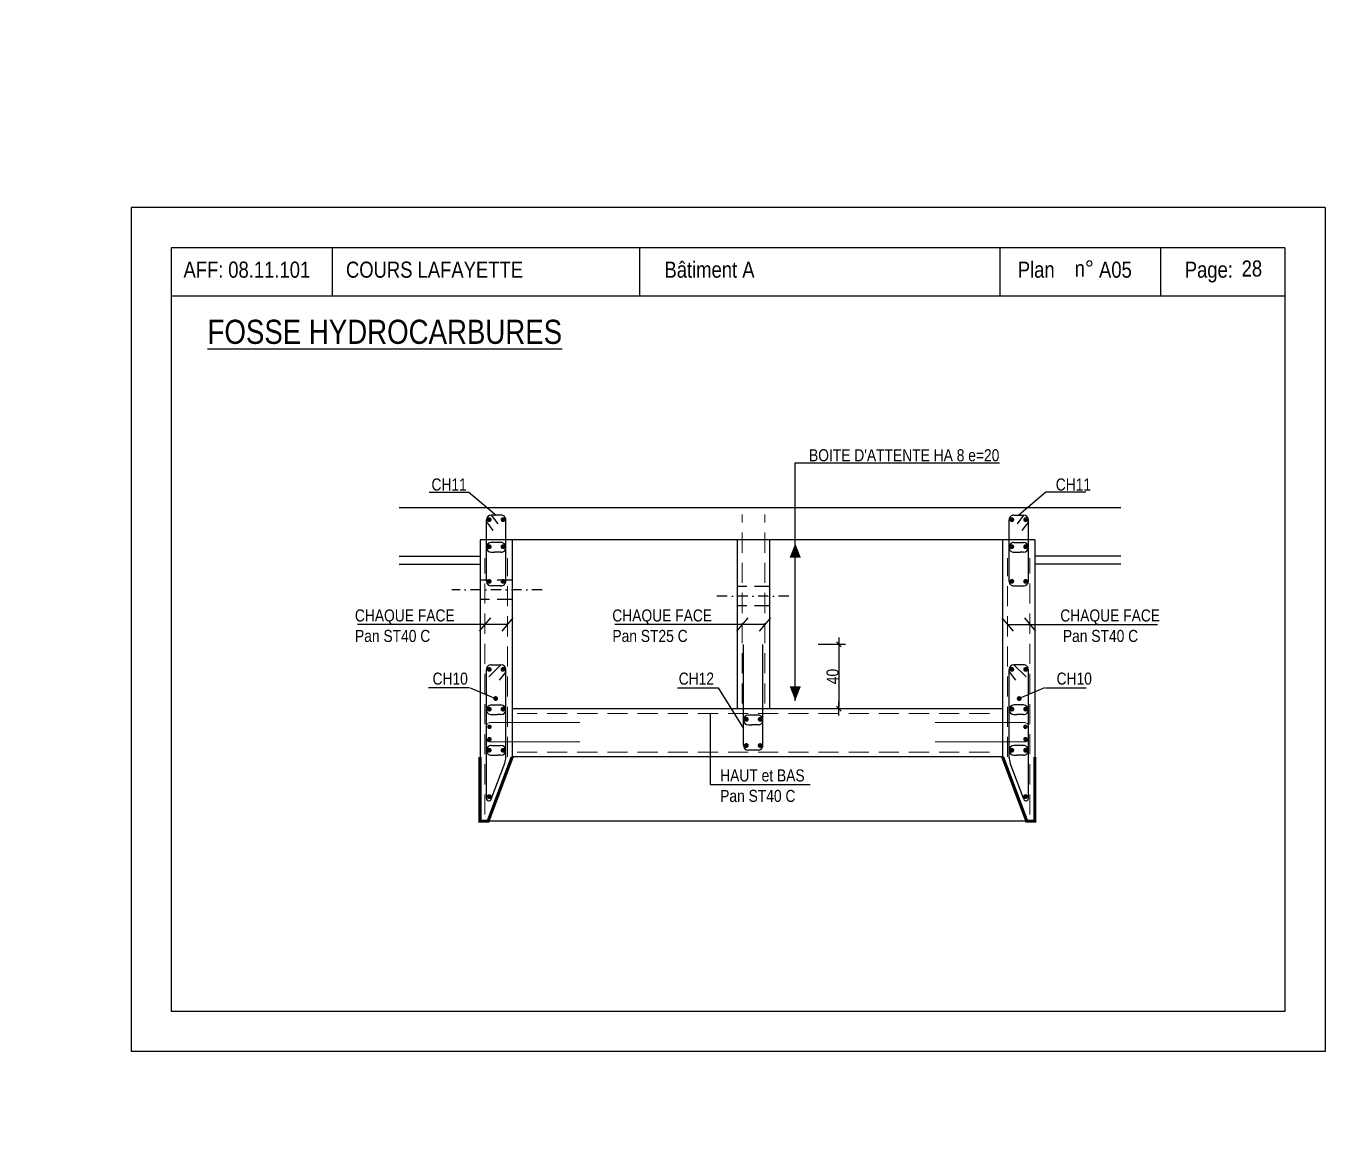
# Model space of a CAD drawing. Header units: metres. Extents: x -9927 to 45032, y -190416 to 12166.
# Drawn here: x -195 to 1421, y -17232 to -15857 of the extents above; entities that cross this region are included whole.
import ezdxf
from ezdxf.enums import TextEntityAlignment as Align

# ---------------------------------------------------------------- set-up
doc = ezdxf.new("R2010")
doc.units = ezdxf.units.M
doc.header["$PDMODE"] = 65
for name, pattern in [('AXES', [50.8, 31.75, -6.35, 6.35, -6.35]), ('CACHE2', [0.1875, 0.125, -0.0625]), ('TIRETPT2', [12.7, 6.35, -3.175, 0, -3.175])]:
    doc.linetypes.add(name, pattern=pattern)
for name, color, linetype in [('01_cote_gen', 4, 'Continuous'), ('01_fenetres', 171, 'Continuous'), ('01_linteaux', 3, 'Continuous'), ('01_murs_coup', 5, 'Continuous'), ('01_poch_murs', 251, 'Continuous'), ('01_sem', 42, 'Continuous'), ('01_texte', 230, 'Continuous'), ('01_tram_axes', 10, 'AXES'), ('AA_COTES', 2, 'Continuous')]:
    doc.layers.add(name, color=color, linetype=linetype)
doc.styles.add('STYLE2', font='ARIALN.TTF')
doc.dimstyles.new('JB25', dxfattribs={"dimscale": 0.1, "dimtxt": 150, "dimasz": 17, "dimexe": 0.1, "dimexo": 0.1, "dimgap": 0.09, "dimtad": 1, "dimdec": 1, "dimlfac": 0.5, "dimdsep": 46, "dimtxsty": 'STYLE2', "dimblk1": 'BOND_G', "dimblk2": 'BOND_D', "dimsah": 1, "dimcen": 1.5, "dimdle": 0.01, "dimse1": 1, "dimse2": 1, "dimclrd": 4, "dimclre": 2, "dimclrt": 5, "dimadec": 0, "dimazin": 0, "dimtfac": 2.333333, "dimtdec": 1, "dimtix": 1, "dimtmove": 2, "dimatfit": 3, "dimldrblk": 'BOND_G', "dimfxl": 1, "dimtolj": 1, "dimtzin": 0, "dimarcsym": 0})

# ---------------------------------------------------------------- blocks, each defined once
blk = doc.blocks.new('BOND_G')
at = {"layer": 'AA_COTES', "color": 0}
for p, q in [((0, -5), (0, 15)), ((5, 0), (-5, 0)), ((1.77, 1.77), (-1.77, -1.77))]:
    blk.add_line(p, q, dxfattribs=at)
blk = doc.blocks.new('BOND_D')
at = {"layer": 'AA_COTES', "color": 0}
for p, q in [((5, 0), (-5, 0)), ((-1.77, -1.77), (1.77, 1.77)), ((0, 5), (0, -15))]:
    blk.add_line(p, q, dxfattribs=at)
blk = doc.blocks.new('*D106')
at = {"layer": '01_cote_gen', "color": 4, "linetype": 'Continuous', "lineweight": -2, "transparency": 16777216}
blk.add_line((816.1, -16628.5), (816.1, -16705.1), dxfattribs=at)
at = {"layer": 'DEFPOINTS', "color": 0, "linetype": 'Continuous', "lineweight": 0, "transparency": 16777216}
for p in [(763.7, -16626.8), (788.9, -16706.8), (816.1, -16706.8)]:
    blk.add_point(p, dxfattribs=at)
at = {"layer": '01_cote_gen', "color": 4, "linetype": 'Continuous', "lineweight": -2, "transparency": 16777216, "xscale": 1.7, "yscale": 1.7, "zscale": 1.7}
for name, p, rotation in [('BOND_G', (816.1, -16626.8), 90), ('BOND_D', (816.1, -16706.8), 270)]:
    blk.add_blockref(name, p, dxfattribs=dict(at, rotation=rotation))
at = {"layer": '01_cote_gen', "color": 5, "linetype": 'Continuous', "lineweight": 0, "transparency": 16777216, "insert": (808.5, -16666.8), "char_height": 15, "attachment_point": 5, "rotation": 90, "style": 'STYLE2'}
blk.add_mtext('\\A1;40', dxfattribs=at)
blk = doc.blocks.new('*D1681')
at = {"layer": '01_poch_murs', "color": 4, "lineweight": -2, "transparency": 16777216}
blk.add_line((-184.6, 82.3), (-158, 82.3), dxfattribs=at)
at = {"layer": 'DEFPOINTS', "color": 0, "lineweight": 0, "transparency": 16777216}
for p in [(-156.3, 82.3), (-186.3, 0), (-156.3, -170313.1)]:
    blk.add_point(p, dxfattribs=at)
at = {"layer": '01_poch_murs', "color": 4, "lineweight": -2, "transparency": 16777216, "xscale": 1.7, "yscale": 1.7, "zscale": 1.7, "rotation": 180}
blk.add_blockref('BOND_G', (-186.3, 82.3), dxfattribs=at)
at = {"layer": '01_poch_murs', "color": 4, "lineweight": -2, "transparency": 16777216, "xscale": 1.7, "yscale": 1.7, "zscale": 1.7}
blk.add_blockref('BOND_D', (-156.3, 82.3), dxfattribs=at)
at = {"layer": '01_poch_murs', "color": 5, "transparency": 16777216, "insert": (-171.3, 90), "char_height": 15, "attachment_point": 5, "style": 'STYLE2'}
blk.add_mtext('\\A1;15', dxfattribs=at)

msp = doc.modelspace()

# ---------------------------------------------------------------- linework, layer by layer
at = {"layer": '01_cote_gen', "color": 2, "linetype": 'CACHE2', "ltscale": 150}
for p, q in [((409.95, -16546.85), (369.95, -16546.85)), ((729.95, -16554.85), (689.95, -16554.85)), ((409.95, -16570.85), (369.95, -16570.85)), ((729.95, -16578.85), (689.95, -16578.85))]:
    msp.add_line(p, q, dxfattribs=at)
at = {"layer": '01_fenetres', "ltscale": 30}
for p, q in [((-14.13, -16133.43), (-14.13, -17083.43)), ((1370.87, -16133.43), (-14.13, -16133.43)), ((185.87, -16133.43), (185.87, -16193.43)), ((568.37, -16133.43), (568.37, -16193.43)), ((1016.74, -16193.43), (1016.74, -16133.43)), ((1216.74, -16193.43), (1216.74, -16133.43)), ((1370.87, -16133.43), (1370.87, -17083.43)), ((1370.87, -16193.43), (-14.13, -16193.43)), ((1370.87, -17083.43), (-14.13, -17083.43))]:
    msp.add_line(p, q, dxfattribs=at)
at = {"layer": '01_linteaux'}
msp.add_line((1049.95, -16846.82), (379.95, -16846.82), dxfattribs=at)
at = {"layer": '01_linteaux', "const_width": 4}
for points in [[(409.95, -16766.82), (379.95, -16846.82), (369.95, -16846.82), (369.95, -16766.85)], [(1019.95, -16766.82), (1049.95, -16846.82), (1059.95, -16846.82), (1059.95, -16766.85)], [(1019.95, -16766.82), (1049.95, -16846.82), (1059.95, -16846.82), (1059.95, -16766.85)]]:
    msp.add_lwpolyline(points, dxfattribs=at)
at = {"layer": '01_murs_coup'}
for p, q in [((1166.92, -16456.85), (269.32, -16456.85)), ((369.95, -16496.85), (369.95, -16766.85)), ((1059.95, -16496.85), (369.95, -16496.85)), ((409.95, -16496.85), (409.95, -16766.85)), ((689.95, -16496.85), (689.95, -16706.85)), ((729.95, -16496.85), (729.95, -16706.85)), ((1019.95, -16496.85), (1019.95, -16766.85)), ((1019.95, -16496.85), (1019.95, -16766.85)), ((1059.95, -16496.85), (1059.95, -16766.85)), ((1059.95, -16496.85), (1059.95, -16766.85)), ((269.32, -16516.85), (369.95, -16516.85)), ((269.32, -16526.85), (369.95, -16526.85)), ((1166.92, -16516.85), (1059.95, -16516.85)), ((1166.92, -16526.85), (1059.95, -16526.85)), ((1019.95, -16706.85), (409.95, -16706.85)), ((1019.96, -16766.85), (409.94, -16766.85)), ((379.95, -16846.82), (369.95, -16846.82)), ((1049.95, -16846.82), (1059.95, -16846.82))]:
    msp.add_line(p, q, dxfattribs=at)
at = {"layer": '01_sem', "color": 2, "linetype": 'CACHE2', "lineweight": 0, "ltscale": 200}
for p, q in [((696.06, -16700.29), (696.06, -16465.13)), ((724.06, -16700.29), (724.06, -16465.13)), ((375.95, -16838.48), (375.95, -16519.69)), ((403.95, -16766.82), (403.95, -16519.69)), ((1025.95, -16766.82), (1025.95, -16519.69)), ((1053.95, -16838.48), (1053.95, -16519.69)), ((415.95, -16712.82), (1013.64, -16712.82)), ((415.95, -16760.82), (1013.64, -16760.82))]:
    msp.add_line(p, q, dxfattribs=at)
at = {"layer": '01_sem', "color": 2, "lineweight": 0, "ltscale": 7}
for p, q in [((378.19, -16730.05), (378.19, -16742.05)), ((382.19, -16724.05), (494.01, -16724.05)), ((1047.71, -16724.05), (935.89, -16724.05)), ((1051.71, -16730.05), (1051.71, -16742.05)), ((382.19, -16748.05), (494.01, -16748.05)), ((1047.71, -16748.05), (935.89, -16748.05))]:
    msp.add_line(p, q, dxfattribs=at)
for centre, start, end in [((382.54, -16728.61), 94.34037, 198.27949), ((1047.36, -16728.61), 341.72051, 85.65963), ((382.54, -16743.49), 161.72051, 265.65963), ((1047.36, -16743.49), 274.34037, 18.27949)]:
    msp.add_arc(centre, 4.58, start, end, dxfattribs=at)
at = {"layer": '01_texte', "ltscale": 30}
for p, q in [((-64.13, -16083.43), (-64.13, -17133.43)), ((1420.87, -16083.43), (-64.13, -16083.43)), ((1420.87, -16083.43), (1420.87, -17133.43)), ((377.95, -16548.11), (377.95, -16471.93)), ((377.95, -16474.48), (385.95, -16485.21)), ((395.95, -16465.93), (383.95, -16465.93)), ((383.95, -16465.93), (391.95, -16476.66)), ((401.95, -16548.11), (401.95, -16471.93)), ((1027.95, -16548.11), (1027.95, -16471.93)), ((1033.95, -16465.93), (1045.95, -16465.93)), ((1045.95, -16465.93), (1037.95, -16476.66)), ((1051.95, -16474.48), (1043.95, -16485.21)), ((1051.95, -16548.11), (1051.95, -16471.93)), ((395.95, -16500.1), (383.95, -16500.1)), ((1033.95, -16500.1), (1045.95, -16500.1)), ((383.95, -16512.1), (388.14, -16512.1)), ((395.95, -16512.1), (387.77, -16512.1)), ((1033.95, -16512.1), (1042.14, -16512.1)), ((1045.95, -16512.1), (1041.77, -16512.1)), ((395.95, -16554.11), (383.95, -16554.11)), ((1033.95, -16554.11), (1045.95, -16554.11)), ((697.73, -16752.32), (697.73, -16626.85)), ((721.73, -16752.32), (721.73, -16626.85)), ((395.95, -16652.25), (380.75, -16667.07)), ((383.95, -16652.25), (395.95, -16652.25)), ((1045.95, -16652.25), (1033.95, -16652.25)), ((1033.95, -16652.25), (1049.15, -16667.07)), ((377.95, -16818.52), (377.95, -16658.25)), ((401.95, -16660.8), (393.95, -16671.53)), ((401.95, -16767.44), (401.95, -16658.25)), ((1027.95, -16767.44), (1027.95, -16658.25)), ((1027.95, -16660.8), (1035.95, -16671.53)), ((1051.95, -16818.52), (1051.95, -16658.25)), ((383.95, -16702.19), (395.95, -16702.19)), ((1045.95, -16702.19), (1033.95, -16702.19)), ((383.95, -16714.19), (392.14, -16714.19)), ((395.95, -16714.19), (391.77, -16714.19)), ((715.73, -16714.91), (703.73, -16714.91)), ((1033.95, -16714.19), (1038.14, -16714.19)), ((1045.95, -16714.19), (1037.77, -16714.19)), ((703.73, -16726.91), (707.91, -16726.91)), ((715.73, -16726.91), (707.54, -16726.91)), ((383.95, -16752.67), (395.95, -16752.67)), ((1045.95, -16752.67), (1033.95, -16752.67)), ((383.95, -16764.67), (392.14, -16764.67)), ((395.95, -16764.67), (391.77, -16764.67)), ((715.73, -16758.32), (703.73, -16758.32)), ((1033.95, -16764.67), (1038.14, -16764.67)), ((1045.95, -16764.67), (1037.77, -16764.67)), ((383.76, -16819.58), (400.68, -16774.46)), ((1046.14, -16819.58), (1029.22, -16774.46)), ((1420.87, -17133.43), (-64.13, -17133.43))]:
    msp.add_line(p, q, dxfattribs=at)
at = {"layer": '01_texte'}
for p, q in [((762, -16696.85), (762, -16401)), ((762, -16401), (1015.91, -16401)), ((306.64, -16437.46), (356.13, -16437.46)), ((356.13, -16437.46), (389.95, -16465.93)), ((1073.77, -16437.46), (1039.95, -16465.93)), ((1123.26, -16437.46), (1073.77, -16437.46)), ((403.95, -16602.2), (217.39, -16602.2)), ((382.9, -16593.92), (369, -16610.48)), ((410.9, -16593.92), (397, -16610.48)), ((724.06, -16602.2), (537.51, -16602.2)), ((703.01, -16593.92), (689.12, -16610.48)), ((731.01, -16593.92), (717.12, -16610.48)), ((1019, -16593.92), (1032.9, -16610.48)), ((1025.95, -16602.2), (1212.51, -16602.2)), ((1047, -16593.92), (1060.9, -16610.48)), ((356.71, -16680.78), (305.98, -16680.78)), ((357.87, -16681.02), (389.39, -16694.19)), ((615.58, -16680.78), (666.32, -16680.78)), ((666.32, -16680.78), (697.73, -16731.55)), ((1072.03, -16681.02), (1040.51, -16694.19)), ((1073.19, -16680.78), (1123.93, -16680.78)), ((656.05, -16712.82), (656.05, -16801.23)), ((656.05, -16801.23), (780.67, -16801.23))]:
    msp.add_line(p, q, dxfattribs=at)
at = {"layer": '01_texte', "ltscale": 30, "const_width": 3, "flags": 128}
for points in [[(382.89, -16471.63, -1), (379.89, -16471.63, -1)], [(397.02, -16471.63, 1), (400.02, -16471.63, 1)], [(1032.89, -16471.63, -1), (1029.89, -16471.63, -1)], [(1047.02, -16471.63, 1), (1050.02, -16471.63, 1)], [(382.89, -16505.29, 1), (379.89, -16505.29, 1)], [(397.02, -16505.29, -1), (400.02, -16505.29, -1)], [(1032.89, -16505.29, 1), (1029.89, -16505.29, 1)], [(1047.02, -16505.29, -1), (1050.02, -16505.29, -1)], [(382.89, -16548.41, 1), (379.89, -16548.41, 1)], [(397.02, -16548.41, -1), (400.02, -16548.41, -1)], [(1032.89, -16548.41, 1), (1029.89, -16548.41, 1)], [(1047.02, -16548.41, -1), (1050.02, -16548.41, -1)], [(382.89, -16657.95, -1), (379.89, -16657.95, -1)], [(397.02, -16657.95, 1), (400.02, -16657.95, 1)], [(1032.89, -16657.95, -1), (1029.89, -16657.95, -1)], [(1047.02, -16657.95, 1), (1050.02, -16657.95, 1)], [(382.89, -16707.38, 1), (379.89, -16707.38, 1)], [(397.02, -16707.38, -1), (400.02, -16707.38, -1)], [(1032.89, -16707.38, 1), (1029.89, -16707.38, 1)], [(1047.02, -16707.38, -1), (1050.02, -16707.38, -1)], [(702.66, -16720.1, 1), (699.66, -16720.1, 1)], [(716.79, -16720.1, -1), (719.79, -16720.1, -1)], [(380.46, -16729.38, 1), (382.96, -16729.38, 1)], [(1049.44, -16729.38, -1), (1046.94, -16729.38, -1)], [(380.39, -16744.7, 1), (382.89, -16744.7, 1)], [(702.66, -16752.62, 1), (699.66, -16752.62, 1)], [(716.79, -16752.62, -1), (719.79, -16752.62, -1)], [(1049.51, -16744.7, -1), (1047.01, -16744.7, -1)], [(382.89, -16758.55, 1), (379.89, -16758.55, 1)], [(397.02, -16758.55, -1), (400.02, -16758.55, -1)], [(1032.89, -16758.55, 1), (1029.89, -16758.55, 1)], [(1047.02, -16758.55, -1), (1050.02, -16758.55, -1)], [(382.89, -16816.16, 1), (379.89, -16816.16, 1)], [(1047.02, -16816.16, -1), (1050.02, -16816.16, -1)]]:
    msp.add_lwpolyline(points, format="xyb", close=True, dxfattribs=at)
at = {"layer": '01_texte', "const_width": 3, "flags": 128}
for points in [[(390.89, -16694.19, -1), (387.89, -16694.19, -1)], [(1039.01, -16694.19, 1), (1042.01, -16694.19, 1)]]:
    msp.add_lwpolyline(points, format="xyb", close=True, dxfattribs=at)
at = {"layer": '01_texte', "ltscale": 30}
for centre, radius, start, end in [((383.95, -16471.93), 6, 90.00091, 180), ((395.95, -16471.93), 6, 0, 90.00091), ((1033.95, -16471.93), 6, 89.99909, 180), ((1045.95, -16471.93), 6, 0, 89.99909), ((383.95, -16506.1), 6, 90.00091, 180), ((383.95, -16506.1), 6, 180, 269.99909), ((395.95, -16506.1), 6, 0, 90.00091), ((395.95, -16506.1), 6, 269.99909, 360), ((1033.95, -16506.1), 6, 89.99909, 180), ((1033.95, -16506.1), 6, 180, 270.00091), ((1045.95, -16506.1), 6, 0, 89.99909), ((1045.95, -16506.1), 6, 270.00091, 0), ((383.95, -16548.11), 6, 180, 269.99909), ((395.95, -16548.11), 6, 269.99909, 0), ((1033.95, -16548.11), 6, 180, 270.00091), ((1045.95, -16548.11), 6, 270.00091, 0), ((383.95, -16658.25), 6, 89.99909, 180), ((395.95, -16658.25), 6, 0, 89.99909), ((1033.95, -16658.25), 6, 90.00091, 180), ((1045.95, -16658.25), 6, 0, 90.00091), ((383.95, -16708.19), 6, 89.99909, 180), ((395.95, -16708.19), 6, 0, 89.99909), ((1033.95, -16708.19), 6, 90.00091, 180), ((1045.95, -16708.19), 6, 0, 90.00091), ((383.95, -16708.19), 6, 180, 270.00091), ((395.95, -16708.19), 6, 270.00091, 0), ((703.73, -16720.91), 6, 90.00091, 180), ((703.73, -16720.91), 6, 180, 269.99909), ((715.73, -16720.91), 6, 0, 90.00091), ((715.73, -16720.91), 6, 269.99909, 360), ((1033.95, -16708.19), 6, 180, 269.99909), ((1045.95, -16708.19), 6, 269.99909, 360), ((383.95, -16758.67), 6, 89.99909, 180), ((395.95, -16758.67), 6, 0, 89.99909), ((703.73, -16752.32), 6, 180, 269.99909), ((715.73, -16752.32), 6, 269.99909, 0), ((1033.95, -16758.67), 6, 90.00091, 180), ((1045.95, -16758.67), 6, 0, 90.00091), ((383.95, -16758.67), 6, 180, 270.00091), ((395.95, -16758.67), 6, 270.00091, 0), ((381.95, -16767.44), 20, 339.44395, 360), ((1033.95, -16758.67), 6, 180, 269.99909), ((1047.95, -16767.44), 20, 180, 200.55605), ((1045.95, -16758.67), 6, 269.99909, 360), ((380.95, -16818.52), 3, 180, 339.44395), ((1048.95, -16818.52), 3, 200.55605, 0)]:
    msp.add_arc(centre, radius, start, end, dxfattribs=at)
at = {"layer": '01_texte'}
for points in [[(762, -16501), (755, -16519), (762, -16519)], [(762, -16501), (769, -16519), (762, -16519)], [(762, -16696.85), (755, -16678.85), (762, -16678.85)], [(762, -16696.85), (769, -16678.85), (762, -16678.85)]]:
    msp.add_solid(points, dxfattribs=at)
at = {"layer": '01_tram_axes', "color": 2, "linetype": 'TIRETPT2', "ltscale": 2}
for p, q in [((447.11, -16558.85), (334.83, -16558.85)), ((753.87, -16566.85), (652.13, -16566.85))]:
    msp.add_line(p, q, dxfattribs=at)

# ---------------------------------------------------------------- texts
at = {"layer": '01_texte', "style": 'STYLE2'}
for s, height, p in [('AFF:', 20, (1.17, -16170.58)), ('08.11.101', 20, (56.83, -16170.58)), ('COURS LAFAYETTE', 20, (203.22, -16170.58)), ('Bâtiment A', 20, (599.32, -16170.58)), ('Plan', 20, (1038.78, -16170.58)), ('n%%D', 20, (1109.47, -16169.14)), ('A05', 20, (1139.81, -16170.58)), ('Page:', 20, (1246.45, -16170.58)), ('28', 20, (1317.14, -16169.14)), ("BOITE D'ATTENTE HA 8 e=20", 15, (779.1, -16398.98)), ('CH11', 15, (309.55, -16435.38)), ('CH11', 15, (1085.99, -16435.38)), ('CHAQUE FACE', 15, (214.31, -16598.33)), ('CHAQUE FACE', 15, (534.42, -16598.33)), ('CHAQUE FACE', 15, (1091.6, -16598.33)), ('Pan ST40 C', 15, (214.46, -16623.79)), ('Pan ST25 C', 15, (534.57, -16623.79)), ('Pan ST40 C', 15, (1094.87, -16623.79)), ('CH10', 15, (310.88, -16676.91)), ('CH12', 15, (617.05, -16676.91)), ('CH10', 15, (1087.03, -16676.91)), ('HAUT et BAS', 15, (668.61, -16797.36)), ('Pan ST40 C', 15, (668.61, -16822.82))]:
    msp.add_text(s, height=height, dxfattribs=at).set_placement(p)
msp.add_text('%%UFOSSE HYDROCARBURES', height=30, dxfattribs=at).set_placement((251.53, -16237.88), align=Align.MIDDLE)

# ---------------------------------------------------------------- dimensions: what is measured, and where the dimension line sits
at = {"layer": '01_cote_gen', "linetype": 'Continuous', "lineweight": 0}
dim = msp.add_linear_dim(base=(816.13, -16706.85), p1=(763.73, -16626.85), p2=(788.86, -16706.85), angle=90, dimstyle='JB25', dxfattribs=at)
dim.commit()
dim.dimension.update_dxf_attribs({"geometry": '*D106', "text_midpoint": (808.46, -16666.85)})
at = {"layer": '01_poch_murs'}
dim = msp.add_linear_dim(base=(-156.3, 82.34), p1=(-186.26, 0), p2=(-156.3, -170313.05), dimstyle='JB25', dxfattribs=at)
dim.commit()
dim.dimension.update_dxf_attribs({"geometry": '*D1681', "text_midpoint": (-171.28, 90)})

doc.saveas('drawing.dxf')
